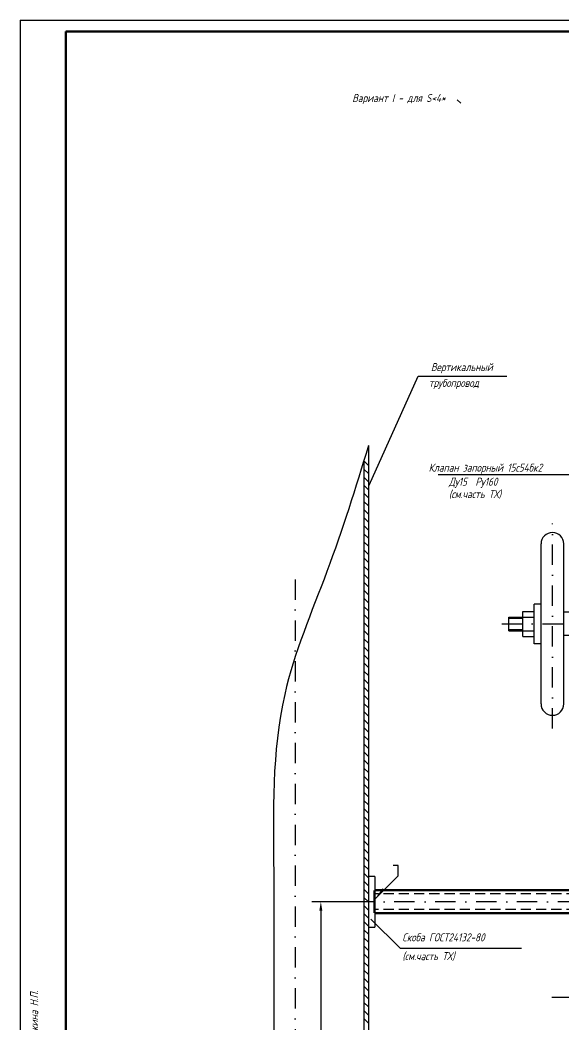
# Model space of a CAD drawing. Header units: inches. Extents: x 1065 to 7392, y 1020 to 3127.
# Drawn here: x 5349.5 to 5587.4, y 2687 to 3126.5 of the extents above; entities that cross this region are included whole.
import ezdxf

# ---------------------------------------------------------------- set-up
doc = ezdxf.new("R2010")
doc.units = ezdxf.units.IN
doc.header["$LTSCALE"] = 0.7
doc.header["$MEASUREMENT"] = 0
doc.linetypes.add('DASHDOT', pattern=[25.4, 12.7, -6.35, 0, -6.35])
doc.linetypes.add('HIDDEN', pattern=[9.525, 6.35, -3.175])
doc.styles.get("Standard").update_dxf_attribs({"font": 'romand.shx', "width": 0.8, "oblique": 15, "height": 3.5})
doc.dimstyles.get("Standard").update_dxf_attribs({"dimtxt": 3.5, "dimasz": 4, "dimexe": 4, "dimexo": 0, "dimgap": 2, "dimtad": 1, "dimdec": 0, "dimdsep": 46, "dimtxsty": 'Standard', "dimcen": 0.09, "dimadec": 0, "dimazin": 0, "dimtfac": 1, "dimtdec": 0, "dimtmove": 0, "dimatfit": 3, "dimfxl": 0, "dimtolj": 1, "dimtzin": 0, "dimlwd": 25, "dimlwe": 25, "dimarcsym": 0})

# ---------------------------------------------------------------- blocks, each defined once
blk = doc.blocks.new('*D407')
at = {"color": 0, "lineweight": 25}
for p, q in [((5504.66, 2740.87), (5477.1, 2740.87)), ((5481.1, 2736.87), (5481.1, 2563.23)), ((5501.93, 2559.23), (5477.1, 2559.23))]:
    blk.add_line(p, q, dxfattribs=at)
for points in [[(5480.43, 2736.87), (5481.77, 2736.87), (5481.1, 2740.87)], [(5480.43, 2563.23), (5481.77, 2563.23), (5481.1, 2559.23)]]:
    blk.add_solid(points, dxfattribs=at)
at = {"layer": 'DEFPOINTS', "color": 0, "lineweight": 25}
for p in [(5504.66, 2740.87), (5481.1, 2559.23), (5501.93, 2559.23)]:
    blk.add_point(p, dxfattribs=at)
at = {"color": 0, "lineweight": 25, "insert": (5477.35, 2650.05), "char_height": 3.5, "attachment_point": 5, "rotation": 90}
blk.add_mtext('\\A1;180**', dxfattribs=at)

msp = doc.modelspace()

# ---------------------------------------------------------------- linework, layer by layer
for p, q in [((5349.54, 3126.54), (5349.54, 2285.54)), ((5349.54, 3126.54), (5943.54, 3126.54)), ((5532.46, 2927.71), (5591.46, 2927.71)), ((5577.41, 2827.4), (5577.41, 2897.37)), ((5587.41, 2827.4), (5587.41, 2897.37)), ((5574.41, 2853.71), (5574.41, 2871.05)), ((5577.41, 2871.05), (5574.41, 2871.05)), ((5569.41, 2856.88), (5569.41, 2867.88)), ((5569.41, 2867.88), (5574.41, 2867.88)), ((5595.19, 2867.51), (5587.41, 2867.51)), ((5563.27, 2859.38), (5563.27, 2865.38)), ((5563.27, 2865.38), (5574.41, 2865.38)), ((5563.27, 2864.88), (5569.41, 2864.88)), ((5563.27, 2859.88), (5569.41, 2859.88)), ((5563.27, 2859.38), (5574.41, 2859.38)), ((5569.41, 2856.88), (5574.41, 2856.88)), ((5577.41, 2853.71), (5574.41, 2853.71)), ((5595.19, 2857.25), (5587.41, 2857.25)), ((5504.65, 2741.97), (5514.99, 2752.12)), ((5504.66, 2751.87), (5504.66, 2729.77))]:
    msp.add_line(p, q)
at = {"lineweight": 50}
for p, q in [((5369.54, 3121.54), (5369.54, 2290.54)), ((5369.54, 3121.54), (5938.54, 3121.54)), ((5504.62, 2745.74), (5504.62, 2735.96)), ((5646.33, 2745.87), (5504.66, 2745.87)), ((5646.33, 2735.87), (5504.66, 2735.87))]:
    msp.add_line(p, q, dxfattribs=at)
at = {"lineweight": 25}
for p, q in [((5540.7, 3091.64), (5542.29, 3090.15)), ((5502.18, 2923.12), (5523.69, 2970.72)), ((5523.69, 2970.72), (5562.46, 2970.72)), ((5501.93, 2931.68), (5499.93, 2933.68)), ((5501.93, 2928.15), (5499.93, 2930.15)), ((5501.93, 2924.61), (5499.93, 2926.61)), ((5501.93, 2921.08), (5499.93, 2923.08)), ((5501.93, 2917.54), (5499.93, 2919.54)), ((5501.93, 2914), (5499.93, 2916)), ((5501.93, 2910.47), (5499.93, 2912.47)), ((5501.93, 2906.93), (5499.93, 2908.93)), ((5501.93, 2903.4), (5499.93, 2905.4)), ((5501.93, 2899.86), (5499.93, 2901.86)), ((5501.93, 2896.33), (5499.93, 2898.33)), ((5501.93, 2892.79), (5499.93, 2894.79)), ((5501.93, 2889.26), (5499.93, 2891.26)), ((5501.93, 2885.72), (5499.93, 2887.72)), ((5501.93, 2882.18), (5499.93, 2884.18)), ((5501.93, 2878.65), (5499.93, 2880.65)), ((5501.93, 2875.11), (5499.93, 2877.11)), ((5501.93, 2871.58), (5499.93, 2873.58)), ((5501.93, 2868.04), (5499.93, 2870.04)), ((5501.93, 2864.51), (5499.93, 2866.51)), ((5501.93, 2860.97), (5499.93, 2862.97)), ((5501.93, 2857.44), (5499.93, 2859.44)), ((5501.93, 2853.9), (5499.93, 2855.9)), ((5501.93, 2850.36), (5499.93, 2852.36)), ((5501.93, 2846.83), (5499.93, 2848.83)), ((5501.93, 2843.29), (5499.93, 2845.29)), ((5501.93, 2839.76), (5499.93, 2841.76)), ((5501.93, 2836.22), (5499.93, 2838.22)), ((5501.93, 2832.69), (5499.93, 2834.69)), ((5501.93, 2829.15), (5499.93, 2831.15)), ((5501.93, 2825.62), (5499.93, 2827.62)), ((5501.93, 2822.08), (5499.93, 2824.08)), ((5501.93, 2818.54), (5499.93, 2820.54)), ((5501.93, 2815.01), (5499.93, 2817.01)), ((5501.93, 2811.47), (5499.93, 2813.47)), ((5501.93, 2807.94), (5499.93, 2809.94)), ((5501.93, 2804.4), (5499.93, 2806.4)), ((5501.93, 2800.87), (5499.93, 2802.87)), ((5501.93, 2797.33), (5499.93, 2799.33)), ((5501.93, 2793.8), (5499.93, 2795.8)), ((5501.93, 2790.26), (5499.93, 2792.26)), ((5501.93, 2786.72), (5499.93, 2788.72)), ((5501.93, 2783.19), (5499.93, 2785.19)), ((5501.93, 2779.65), (5499.93, 2781.65)), ((5501.93, 2776.12), (5499.93, 2778.12)), ((5501.93, 2772.58), (5499.93, 2774.58)), ((5501.93, 2769.05), (5499.93, 2771.05)), ((5501.93, 2765.51), (5499.93, 2767.51)), ((5501.93, 2761.98), (5499.93, 2763.98)), ((5501.93, 2758.44), (5499.93, 2760.44)), ((5501.93, 2754.9), (5499.93, 2756.9)), ((5514.99, 2756.68), (5512.73, 2756.68)), ((5514.99, 2752.12), (5514.99, 2756.71)), ((5501.93, 2751.37), (5499.93, 2753.37)), ((5504.66, 2751.87), (5501.93, 2751.87)), ((5501.93, 2747.83), (5499.93, 2749.83)), ((5501.93, 2744.3), (5499.93, 2746.3)), ((5501.93, 2740.76), (5499.93, 2742.76)), ((5501.93, 2737.23), (5499.93, 2739.23)), ((5501.93, 2733.69), (5499.93, 2735.69)), ((5501.93, 2730.16), (5499.93, 2732.16)), ((5502.92, 2733.23), (5515.81, 2720.58)), ((5501.93, 2726.62), (5499.93, 2728.62)), ((5501.93, 2729.77), (5504.66, 2729.77)), ((5501.93, 2723.09), (5499.93, 2725.09)), ((5501.93, 2719.55), (5499.93, 2721.55)), ((5501.93, 2716.01), (5499.93, 2718.01)), ((5515.81, 2720.58), (5568.81, 2720.58)), ((5501.93, 2712.48), (5499.93, 2714.48)), ((5501.93, 2708.94), (5499.93, 2710.94)), ((5501.93, 2705.41), (5499.93, 2707.41)), ((5501.93, 2701.87), (5499.93, 2703.87)), ((5501.93, 2698.34), (5499.93, 2700.34)), ((5501.93, 2694.8), (5499.93, 2696.8)), ((5592.37, 2698.92), (5582.19, 2698.92)), ((5501.93, 2691.27), (5499.93, 2693.27)), ((5501.93, 2687.73), (5499.93, 2689.73))]:
    msp.add_line(p, q, dxfattribs=at)
at = {"linetype": 'Continuous'}
for p, q in [((5501.93, 2940.39), (5501.93, 2566.23)), ((5499.93, 2933.84), (5499.93, 2501.6))]:
    msp.add_line(p, q, dxfattribs=at)
at = {"linetype": 'DASHDOT'}
for p, q in [((5582.41, 2816.68), (5582.41, 2906.3)), ((5469.93, 2881.82), (5469.93, 2496.14)), ((5560.2, 2862.38), (5675.51, 2862.38))]:
    msp.add_line(p, q, dxfattribs=at)
at = {"linetype": 'HIDDEN', "lineweight": 25}
for p, q in [((5646.33, 2744.27), (5504.28, 2744.27)), ((5646.33, 2737.47), (5504.28, 2737.47))]:
    msp.add_line(p, q, dxfattribs=at)
at = {"linetype": 'DASHDOT', "lineweight": 25}
msp.add_line((5647.28, 2740.87), (5499.93, 2740.87), dxfattribs=at)
msp.add_lwpolyline([(5504.65, 2741.97, 0, 1, 0), (5508.5, 2746.44, 1, 1, 0)], format="xyseb")
for centre, start, end in [((5582.41, 2897.37), 0, 180), ((5582.41, 2827.4), 180, 0)]:
    msp.add_arc(centre, 5, start, end)
at = {"lineweight": 25}
msp.add_open_spline([(5501.93, 2940.39), (5496.32, 2921.93), (5484.87, 2885.45), (5459, 2825.76), (5460.78, 2762.92), (5460.37, 2711.47), (5460.68, 2665.68), (5458.94, 2624.27), (5460.73, 2581.6), (5456.29, 2547.74), (5466.22, 2519.91), (5486.87, 2507.89), (5494.62, 2504.11), (5501.76, 2500.73), (5501.93, 2500.64)], degree=3, knots=[12.112659, 12.112659, 12.112659, 12.112659, 70.057864, 126.91747, 204.921539, 254.684611, 281.974035, 342.176642, 379.097629, 409.608145, 444.817237, 459.291905, 477.246496, 477.68738, 477.68738, 477.68738, 477.68738], dxfattribs=at)
at = {"layer": 'DEFPOINTS', "color": 0, "linetype": 'ByBlock'}
for p in [(5582.41, 2902.37), (5563.27, 2862.38), (5582.41, 2822.4), (5380.28, 2761.65)]:
    msp.add_point(p, dxfattribs=at)

# ---------------------------------------------------------------- texts
at = {"lineweight": 25, "char_height": 3.5, "attachment_point": 1}
for s, insert, width in [('Вариант I - для S<4*', (5494.83, 3094.2), 62.4197), ('Вертикальный  ', (5529.25, 2976.5), 77.5752), ('трубопровод', (5528.32, 2969.57), 77.5752), ('Клапан запорный 15с54бк2', (5528.25, 2932.5), 70.9958), ('Ду15  Ру160', (5537.1, 2926.35), 41.1648), ('(см.часть ТХ)', (5537.1, 2920.94), 43.7185), ('Скоба ГОСТ24132-80', (5516.74, 2727.02), 61.6869), ('(см.часть ТХ)', (5516.74, 2718.78), 69.9357)]:
    msp.add_mtext(s, dxfattribs=dict(at, insert=insert, width=width))
at = {"lineweight": 25, "insert": (5353.95, 2598.42), "char_height": 3.5, "width": 273.9552, "attachment_point": 1, "rotation": 90}
msp.add_mtext('Разрешена сдача в архив                Аняйкина Н.П.', dxfattribs=at)

# ---------------------------------------------------------------- dimensions: what is measured, and where the dimension line sits
at = {"lineweight": 25}
dim = msp.add_linear_dim(base=(5481.1, 2559.23), p1=(5504.66, 2740.87), p2=(5501.93, 2559.23), angle=90, text='180**', dimstyle='Standard', dxfattribs=at)
dim.commit()
dim.dimension.update_dxf_attribs({"geometry": '*D407', "text_midpoint": (5477.35, 2650.05)})

doc.saveas('drawing.dxf')
